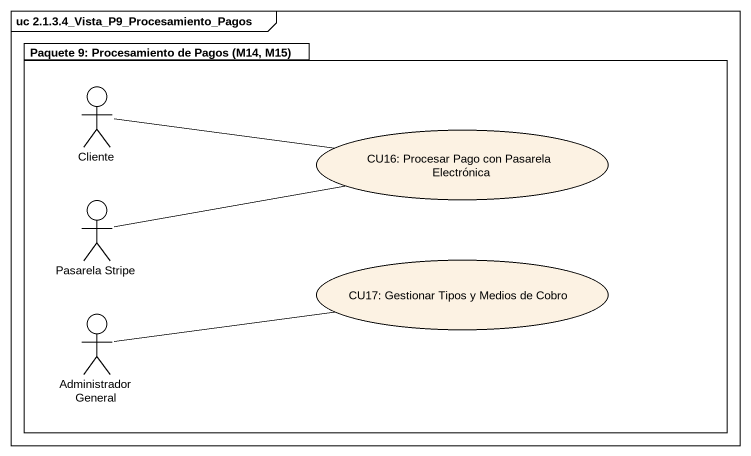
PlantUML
@startuml
mainframe uc 2.1.3.4_Vista_P9_Procesamiento_Pagos
package "Paquete 9: Procesamiento de Pagos (M14, M15)" as Paquete_9_Procesamiento_de {
  actor Cliente
  usecase "CU16: Procesar Pago con Pasarela Electrónica" as CU16_Procesar_Pago_con
  actor "Pasarela Stripe" as Pasarela_Stripe
  usecase "CU17: Gestionar Tipos y Medios de Cobro" as CU17_Gestionar_Tipos_y
  actor "Administrador General" as Administrador_General
}
Cliente -right- CU16_Procesar_Pago_con
Pasarela_Stripe -right- CU16_Procesar_Pago_con
Administrador_General -right- CU17_Gestionar_Tipos_y
@enduml
